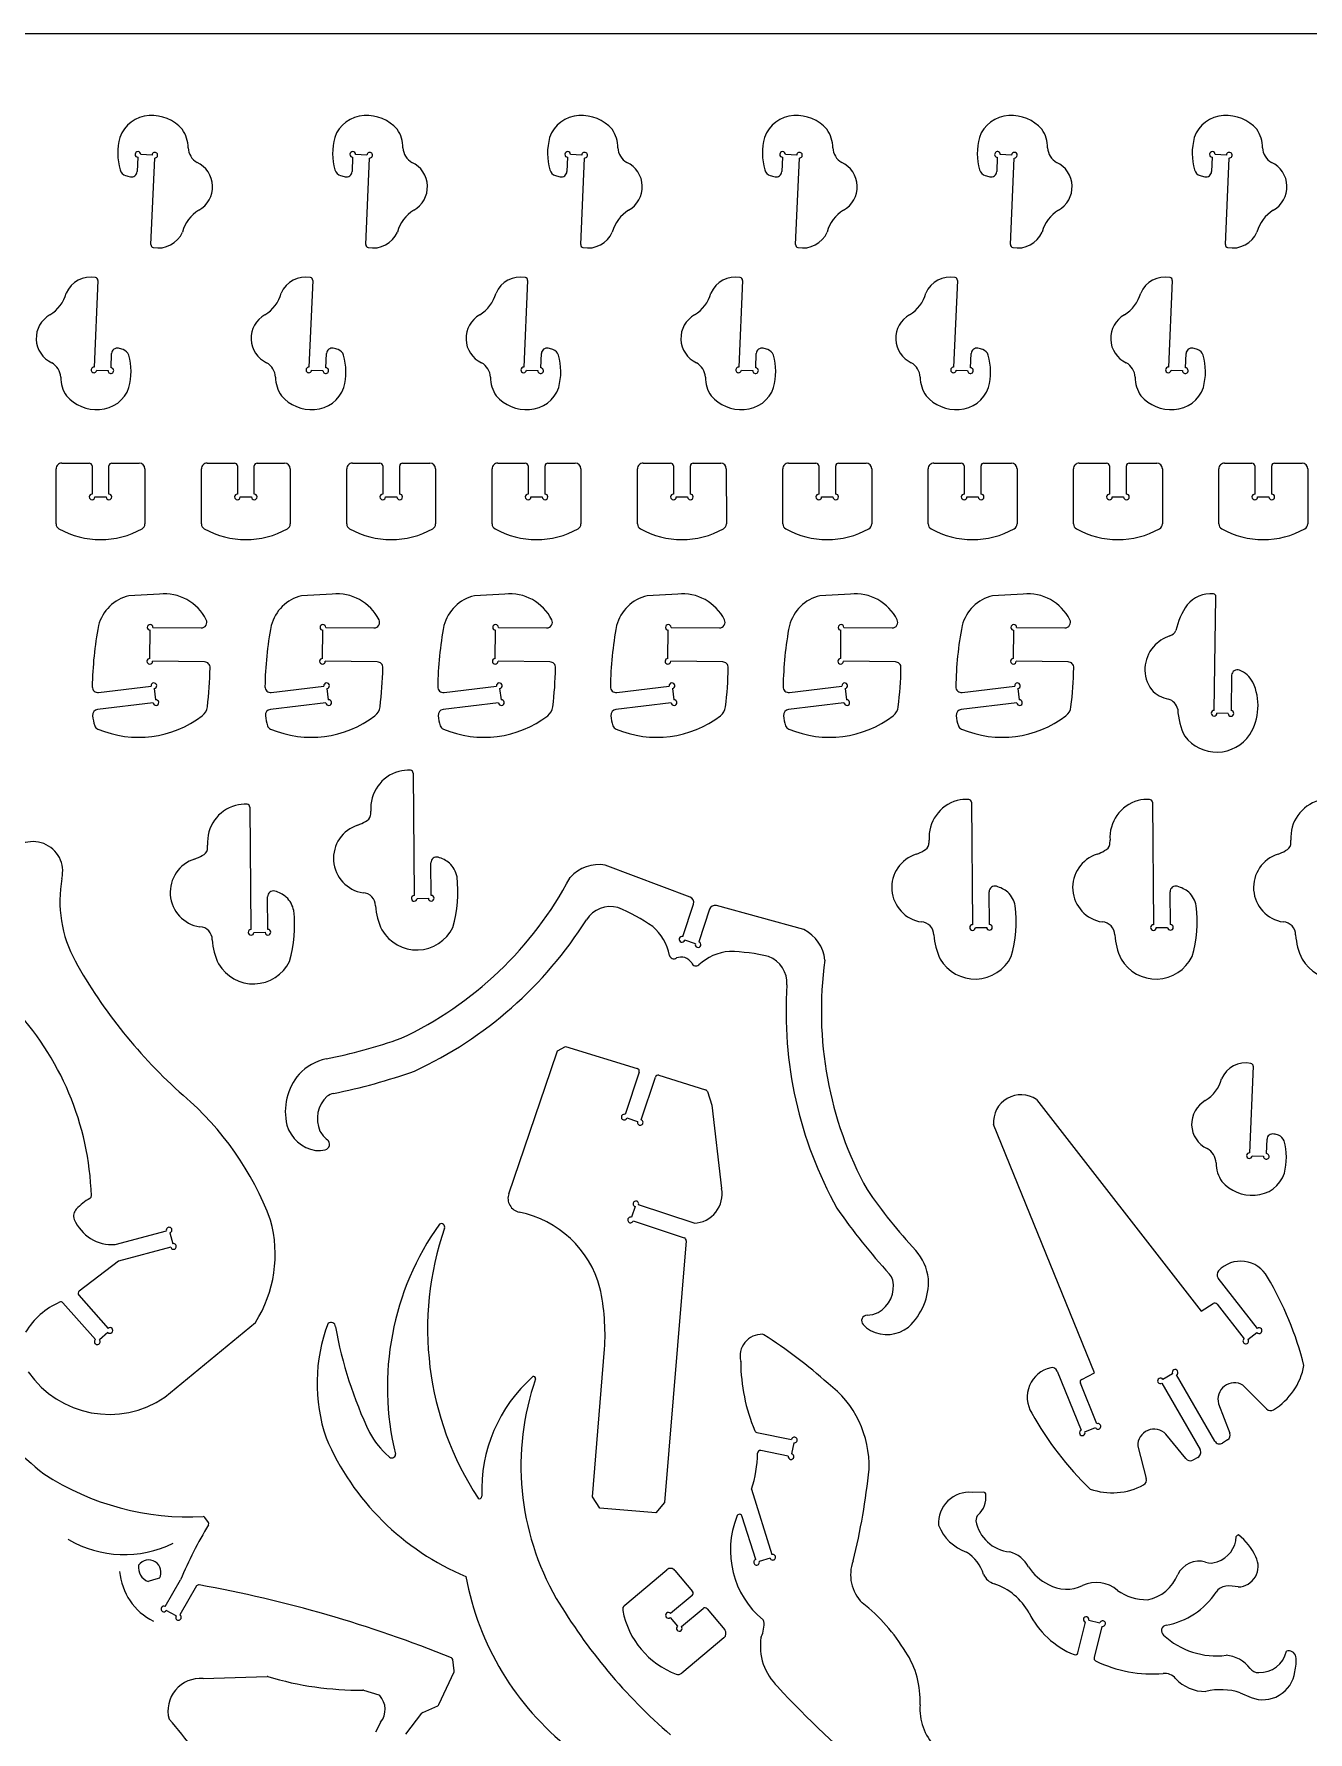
# Model space of a CAD drawing. Extents: x 0 to 14, y 0 to 10.
# Drawn here: x 3.93 to 8.45, y 4 to 10.02 of the extents above; entities that cross this region are included whole.
import ezdxf

# ---------------------------------------------------------------- set-up
doc = ezdxf.new("R2010")
doc.units = 0
doc.layers.add('WHITE', color=7, linetype='CONTINUOUS')

msp = doc.modelspace()

# ---------------------------------------------------------------- linework, layer by layer
at = {"layer": 'WHITE', "linetype": 'CONTINUOUS'}
for p, q in [((14.001084, 10.016726), (0.001084, 10.016726)), ((4.301804, 9.580117), (4.299592, 9.529524)), ((4.352193, 9.587923), (4.312231, 9.589671)), ((4.348344, 9.270933), (4.361747, 9.577496)), ((5.06261, 9.580117), (5.060398, 9.529524)), ((5.112999, 9.587923), (5.073037, 9.589671)), ((5.10915, 9.270933), (5.122552, 9.577496)), ((5.823415, 9.580117), (5.821203, 9.529524)), ((5.873804, 9.587923), (5.833842, 9.589671)), ((5.869955, 9.270933), (5.883358, 9.577496)), ((6.584221, 9.580117), (6.582009, 9.529524)), ((6.63461, 9.587923), (6.594648, 9.589671)), ((6.630761, 9.270933), (6.644163, 9.577496)), ((7.345026, 9.580117), (7.342814, 9.529524)), ((7.395415, 9.587923), (7.355453, 9.589671)), ((7.391566, 9.270933), (7.404969, 9.577496)), ((8.105831, 9.580117), (8.10362, 9.529524)), ((8.156221, 9.587923), (8.116259, 9.589671)), ((8.152372, 9.270933), (8.165774, 9.577496)), ((4.160504, 9.143697), (4.147102, 8.837134)), ((4.92131, 9.143697), (4.907907, 8.837134)), ((5.682115, 9.143697), (5.668713, 8.837134)), ((6.442921, 9.143697), (6.429518, 8.837134)), ((7.203726, 9.143697), (7.190324, 8.837134)), ((7.964532, 9.143697), (7.951129, 8.837134)), ((4.207044, 8.834513), (4.209256, 8.885106)), ((4.96785, 8.834513), (4.970062, 8.885106)), ((5.728655, 8.834513), (5.730867, 8.885106)), ((6.489461, 8.834513), (6.491673, 8.885106)), ((7.250266, 8.834513), (7.252478, 8.885106)), ((8.011072, 8.834513), (8.013284, 8.885106)), ((4.156655, 8.826707), (4.196617, 8.82496)), ((4.917461, 8.826707), (4.957423, 8.82496)), ((5.678266, 8.826707), (5.718228, 8.82496)), ((6.439072, 8.826707), (6.479034, 8.82496)), ((7.199877, 8.826707), (7.239839, 8.82496)), ((7.960683, 8.826707), (8.000645, 8.82496)), ((4.032588, 8.496985), (4.129885, 8.49696)), ((4.139882, 8.48696), (4.139882, 8.387255)), ((4.199882, 8.387255), (4.199882, 8.487023)), ((4.209882, 8.497023), (4.307177, 8.497023)), ((4.547181, 8.496985), (4.644478, 8.49696)), ((4.654475, 8.48696), (4.654475, 8.387255)), ((4.714475, 8.387255), (4.714475, 8.487023)), ((4.724475, 8.497023), (4.82177, 8.497023)), ((5.061774, 8.496985), (5.159071, 8.49696)), ((5.169068, 8.48696), (5.169068, 8.387255)), ((5.229068, 8.387255), (5.229068, 8.487023)), ((5.239068, 8.497023), (5.336363, 8.497023)), ((5.576367, 8.496985), (5.673664, 8.49696)), ((5.683661, 8.48696), (5.683661, 8.387255)), ((5.743661, 8.387255), (5.743661, 8.487023)), ((5.753661, 8.497023), (5.850956, 8.497023)), ((6.09096, 8.496985), (6.188257, 8.49696)), ((6.198254, 8.48696), (6.198254, 8.387255)), ((6.258254, 8.387255), (6.258254, 8.487023)), ((6.268254, 8.497023), (6.365549, 8.497023)), ((6.605553, 8.496985), (6.70285, 8.49696)), ((6.712847, 8.48696), (6.712847, 8.387255)), ((6.772847, 8.387255), (6.772847, 8.487023)), ((6.782847, 8.497023), (6.880142, 8.497023)), ((7.120146, 8.496985), (7.217443, 8.49696)), ((7.22744, 8.48696), (7.22744, 8.387255)), ((7.28744, 8.387255), (7.28744, 8.487023)), ((7.29744, 8.497023), (7.394735, 8.497023)), ((7.634739, 8.496985), (7.732036, 8.49696)), ((7.742034, 8.48696), (7.742034, 8.387255)), ((7.802033, 8.387255), (7.802033, 8.487023)), ((7.812033, 8.497023), (7.909328, 8.497023)), ((8.149332, 8.496985), (8.246629, 8.49696)), ((8.256627, 8.48696), (8.256627, 8.387255)), ((8.316626, 8.387255), (8.316626, 8.487023)), ((8.326626, 8.497023), (8.423921, 8.497023)), ((4.012618, 8.282057), (4.012583, 8.476981)), ((4.327177, 8.477027), (4.327212, 8.282062)), ((4.527211, 8.282057), (4.527176, 8.476981)), ((4.84177, 8.477027), (4.841805, 8.282062)), ((5.041804, 8.282057), (5.041769, 8.476981)), ((5.356363, 8.477027), (5.356398, 8.282062)), ((5.556397, 8.282057), (5.556362, 8.476981)), ((5.870956, 8.477027), (5.870991, 8.282062)), ((6.07099, 8.282057), (6.070955, 8.476981)), ((6.385549, 8.477027), (6.385584, 8.282062)), ((6.585583, 8.282057), (6.585548, 8.476981)), ((6.900142, 8.477027), (6.900177, 8.282062)), ((7.100176, 8.282057), (7.100141, 8.476981)), ((7.414735, 8.477027), (7.41477, 8.282062)), ((7.614769, 8.282057), (7.614734, 8.476981)), ((7.929328, 8.477027), (7.929363, 8.282062)), ((8.129362, 8.282057), (8.129327, 8.476981)), ((8.443921, 8.477027), (8.443956, 8.282062)), ((4.149882, 8.377255), (4.189882, 8.377255)), ((4.664475, 8.377255), (4.704475, 8.377255)), ((5.179068, 8.377255), (5.219068, 8.377255)), ((5.693661, 8.377255), (5.733661, 8.377255)), ((6.208254, 8.377255), (6.248254, 8.377255)), ((6.722847, 8.377255), (6.762847, 8.377255)), ((7.23744, 8.377255), (7.27744, 8.377255)), ((7.752034, 8.377255), (7.792033, 8.377255)), ((8.266627, 8.377255), (8.306626, 8.377255)), ((4.37891, 8.03353), (4.270484, 8.027544)), ((4.990413, 8.03353), (4.881987, 8.027544)), ((5.601917, 8.03353), (5.49349, 8.027544)), ((6.21342, 8.03353), (6.104994, 8.027544)), ((6.824923, 8.03353), (6.716497, 8.027544)), ((7.436426, 8.03353), (7.328, 8.027544)), ((8.112592, 7.621647), (8.11912, 8.024117)), ((4.344393, 7.805394), (4.34547, 7.905388)), ((4.355578, 7.91528), (4.526349, 7.913443)), ((4.955896, 7.805394), (4.956974, 7.905388)), ((4.967081, 7.91528), (5.137852, 7.913443)), ((5.567399, 7.805394), (5.568477, 7.905388)), ((5.578584, 7.91528), (5.749355, 7.913443)), ((6.178902, 7.805394), (6.17998, 7.905388)), ((6.190087, 7.91528), (6.360858, 7.913443)), ((6.790406, 7.805394), (6.791483, 7.905388)), ((6.80159, 7.91528), (6.972361, 7.913443)), ((7.401909, 7.805394), (7.402986, 7.905388)), ((7.413093, 7.91528), (7.583864, 7.913443)), ((4.538195, 7.793306), (4.354285, 7.795287)), ((5.149698, 7.793306), (4.965788, 7.795287)), ((5.761201, 7.793306), (5.577291, 7.795287)), ((6.372704, 7.793306), (6.188794, 7.795287)), ((6.984208, 7.793306), (6.800297, 7.795287)), ((7.595711, 7.793306), (7.4118, 7.795287)), ((4.163007, 7.685095), (4.348933, 7.707503)), ((4.360057, 7.698772), (4.364844, 7.659059)), ((4.77451, 7.685095), (4.960436, 7.707503)), ((4.971561, 7.698772), (4.976347, 7.659059)), ((5.386013, 7.685095), (5.571939, 7.707503)), ((5.583064, 7.698772), (5.58785, 7.659059)), ((5.997516, 7.685095), (6.183442, 7.707503)), ((6.194567, 7.698772), (6.199353, 7.659059)), ((6.609019, 7.685095), (6.794945, 7.707503)), ((6.80607, 7.698772), (6.810856, 7.659059)), ((7.220522, 7.685095), (7.406448, 7.707503)), ((7.417573, 7.698772), (7.422359, 7.659059)), ((8.174613, 7.745736), (8.172584, 7.620674)), ((4.356112, 7.647934), (4.159642, 7.624255)), ((4.967615, 7.647934), (4.771145, 7.624255)), ((5.579118, 7.647934), (5.382648, 7.624255)), ((6.190621, 7.647934), (5.994151, 7.624255)), ((6.802125, 7.647934), (6.605654, 7.624255)), ((7.413628, 7.647934), (7.217157, 7.624255)), ((8.162423, 7.610837), (8.122429, 7.611486)), ((5.276739, 7.399429), (5.280646, 6.965765)), ((4.698662, 7.279113), (4.702568, 6.845449)), ((7.253316, 7.296337), (7.257223, 6.862673)), ((7.893815, 7.296337), (7.897722, 6.862673)), ((5.340644, 6.966305), (5.339599, 7.082219)), ((6.257162, 6.960543), (5.956812, 7.073636)), ((7.317221, 6.863213), (7.316176, 6.979127)), ((7.95772, 6.863213), (7.956675, 6.979127)), ((4.762566, 6.845989), (4.761522, 6.961903)), ((5.290736, 6.955855), (5.330734, 6.956216)), ((6.231659, 6.820307), (6.269135, 6.935645)), ((6.326198, 6.917104), (6.288723, 6.801766)), ((6.659982, 6.845162), (6.35052, 6.930209)), ((4.712658, 6.835539), (4.752657, 6.835899)), ((6.276122, 6.795346), (6.23808, 6.807706)), ((7.267313, 6.852763), (7.307311, 6.853124)), ((7.907812, 6.852763), (7.94781, 6.853124)), ((5.763888, 6.346303), (5.787615, 6.415849)), ((5.787615, 6.415849), (5.816732, 6.431898)), ((5.816732, 6.431898), (6.070464, 6.353165)), ((5.61525, 5.910142), (5.763888, 6.346303)), ((6.076985, 6.340446), (6.027013, 6.190865)), ((6.083921, 6.171852), (6.13444, 6.323069)), ((6.146888, 6.329451), (6.311842, 6.278266)), ((8.251102, 6.36141), (8.237699, 6.054847)), ((6.318332, 6.271975), (6.334808, 6.224192)), ((6.334808, 6.224192), (6.369032, 5.928747)), ((7.483613, 6.243308), (8.066528, 5.493795)), ((6.033329, 6.178211), (6.071268, 6.165536)), ((7.689056, 5.275862), (7.331416, 6.155437)), ((8.297642, 6.052226), (8.299854, 6.102819)), ((8.247253, 6.044419), (8.287215, 6.042672)), ((6.062268, 5.864635), (6.049593, 5.826697)), ((6.271387, 5.805316), (6.074921, 5.870951)), ((4.221688, 5.730175), (4.403216, 5.778641)), ((6.055909, 5.814043), (6.236295, 5.75378)), ((4.418693, 5.720672), (4.233567, 5.671244)), ((4.415457, 5.771559), (4.425775, 5.732913)), ((6.243092, 5.743476), (6.166939, 4.816765)), ((4.233567, 5.671244), (4.094202, 5.56539)), ((8.265794, 5.433045), (8.127147, 5.611317)), ((4.092763, 5.550798), (4.196725, 5.43337)), ((4.1518, 5.393598), (4.036699, 5.523609)), ((8.066528, 5.493795), (8.109587, 5.521362)), ((8.122873, 5.51908), (8.218431, 5.39621)), ((4.195866, 5.419254), (4.165916, 5.392739)), ((4.39732, 5.189136), (4.718841, 5.454314)), ((8.232464, 5.394456), (8.264039, 5.419012)), ((5.911501, 4.836198), (5.954554, 5.360113)), ((7.556969, 5.282125), (7.642034, 5.072917)), ((7.697615, 5.095517), (7.638986, 5.239708)), ((7.643652, 5.252355), (7.689056, 5.275862)), ((7.92743, 5.238852), (8.06289, 5.004229)), ((7.965731, 5.272513), (7.93109, 5.252513)), ((8.114851, 5.034229), (7.979392, 5.268852)), ((8.298537, 5.14796), (8.214662, 5.231671)), ((8.128523, 5.166241), (8.168318, 5.06231)), ((6.493565, 5.064981), (6.616859, 5.040003)), ((7.655064, 5.067421), (7.692118, 5.082487)), ((8.011838, 4.971966), (7.941729, 5.058395)), ((6.604946, 4.981198), (6.507632, 5.000913)), ((6.624675, 5.028217), (6.616733, 4.989013)), ((7.841995, 5.016512), (7.872554, 4.902019)), ((8.160248, 5.038203), (8.142779, 5.027274)), ((8.054949, 4.976565), (8.036751, 4.966902)), ((5.937333, 4.796264), (5.911501, 4.836198)), ((6.166939, 4.816765), (6.13583, 4.779564)), ((6.474338, 4.863796), (6.546903, 4.632447)), ((7.296181, 4.852981), (7.256419, 4.852368)), ((4.552235, 4.746442), (4.538689, 4.764041)), ((6.13583, 4.779564), (5.937333, 4.796264)), ((6.489653, 4.61449), (6.441991, 4.766443)), ((4.055127, 4.687475), (4.055975, 4.685411)), ((6.025691, 4.453417), (6.174989, 4.578739)), ((6.203172, 4.576273), (6.265694, 4.501723)), ((6.540354, 4.619912), (6.502187, 4.607941)), ((4.357579, 4.542301), (4.338979, 4.537037)), ((4.378257, 4.548425), (4.357579, 4.542301)), ((4.398977, 4.448456), (4.453312, 4.542678)), ((4.510227, 4.521268), (4.450954, 4.418482)), ((6.264459, 4.487636), (6.188081, 4.423547)), ((4.437296, 4.414815), (4.402644, 4.434797)), ((6.186848, 4.409459), (6.21256, 4.378818)), ((6.226648, 4.377585), (6.303075, 4.441715)), ((6.317163, 4.440482), (6.379703, 4.36595)), ((7.630239, 4.284816), (7.657076, 4.392676)), ((7.669194, 4.399966), (7.708011, 4.390308)), ((6.377241, 4.337776), (6.227911, 4.212428)), ((7.7153, 4.378189), (7.687754, 4.267478)), ((5.368271, 4.100841), (5.421486, 4.21653)), ((5.422154, 4.220965), (5.416869, 4.260235)), ((4.532896, 4.193037), (4.759855, 4.200556)), ((5.10155, 4.151975), (5.154918, 4.135748)), ((5.310632, 4.072889), (5.364302, 4.096878)), ((8.205007, 4.143139), (8.243413, 4.126353)), ((5.160666, 4.037347), (5.144034, 4.003918)), ((5.25099, 3.996668), (5.307695, 4.070412))]:
    msp.add_line(p, q, dxfattribs=at)
for centre, radius, start, end in [((4.346779, 9.612813), 0.114728, 92.352707, 161.106639), ((4.352987, 9.587602), 0.140268, 40.725693, 94.463864), ((5.107585, 9.612813), 0.114728, 92.352707, 161.106639), ((5.113792, 9.587602), 0.140268, 40.725693, 94.463864), ((5.86839, 9.612813), 0.114728, 92.352707, 161.106639), ((5.874598, 9.587602), 0.140268, 40.725693, 94.463864), ((6.629196, 9.612813), 0.114728, 92.352707, 161.106639), ((6.635403, 9.587602), 0.140268, 40.725693, 94.463864), ((7.390001, 9.612813), 0.114728, 92.352707, 161.106639), ((7.396209, 9.587602), 0.140268, 40.725693, 94.463864), ((8.150807, 9.612813), 0.114728, 92.352707, 161.106639), ((8.157014, 9.587602), 0.140268, 40.725693, 94.463864), ((4.449962, 9.593833), 0.219043, 165.152211, 195.550826), ((4.366822, 9.613937), 0.11313, -0.402575, 35.181139), ((5.210767, 9.593833), 0.219043, 165.152211, 195.550826), ((5.127628, 9.613937), 0.11313, -0.402575, 35.181139), ((5.971572, 9.593833), 0.219043, 165.152211, 195.550826), ((5.888433, 9.613937), 0.11313, -0.402575, 35.181139), ((6.732378, 9.593833), 0.219043, 165.152211, 195.550826), ((6.649239, 9.613937), 0.11313, -0.402575, 35.181139), ((7.493183, 9.593833), 0.219043, 165.152211, 195.550826), ((7.410044, 9.613937), 0.11313, -0.402575, 35.181139), ((8.253989, 9.593833), 0.219043, 165.152211, 195.550826), ((8.17085, 9.613937), 0.11313, -0.402575, 35.181139), ((4.302241, 9.590107), 0.01, -2.503333, 267.496661), ((4.362184, 9.587487), 0.01, -92.503338, 177.496667), ((4.542354, 9.61651), 0.062495, -176.910366, -119.463333), ((4.471256, 9.475689), 0.095369, -60.592735, 64.964387), ((5.063046, 9.590107), 0.01, -2.503333, 267.496661), ((5.122989, 9.587487), 0.01, -92.503338, 177.496667), ((5.303159, 9.61651), 0.062495, -176.910366, -119.463333), ((5.232062, 9.475689), 0.095369, -60.592735, 64.964387), ((5.823852, 9.590107), 0.01, -2.503333, 267.496661), ((5.883795, 9.587487), 0.01, -92.503338, 177.496667), ((6.063965, 9.61651), 0.062495, -176.910366, -119.463333), ((5.992867, 9.475689), 0.095369, -60.592735, 64.964387), ((6.584657, 9.590107), 0.01, -2.503333, 267.496661), ((6.6446, 9.587487), 0.01, -92.503338, 177.496667), ((6.82477, 9.61651), 0.062495, -176.910366, -119.463333), ((6.753673, 9.475689), 0.095369, -60.592735, 64.964387), ((7.345463, 9.590107), 0.01, -2.503333, 267.496667), ((7.405406, 9.587487), 0.01, -92.503333, 177.496667), ((7.585576, 9.61651), 0.062495, -176.910366, -119.463333), ((7.514478, 9.475689), 0.095369, -60.592735, 64.964387), ((8.106268, 9.590107), 0.01, -2.503333, 267.496661), ((8.166211, 9.587487), 0.01, -92.503338, 177.496667), ((8.346381, 9.61651), 0.062495, -176.910366, -119.463333), ((8.275284, 9.475689), 0.095369, -60.592735, 64.964387), ((4.270929, 9.547111), 0.034169, -159.435991, -110.797183), ((4.312276, 9.686521), 0.179504, -107.333107, -101.817136), ((4.279611, 9.530397), 0.02, -101.817136, -2.503339), ((5.031734, 9.547111), 0.034169, -159.435991, -110.797183), ((5.073081, 9.686521), 0.179504, -107.333107, -101.817136), ((5.040417, 9.530397), 0.02, -101.817136, -2.503339), ((5.79254, 9.547111), 0.034169, -159.435991, -110.797183), ((5.833887, 9.686521), 0.179504, -107.333107, -101.817136), ((5.801222, 9.530397), 0.02, -101.817136, -2.503339), ((6.553345, 9.547111), 0.034169, -159.435991, -110.797183), ((6.594692, 9.686521), 0.179504, -107.333107, -101.817136), ((6.562028, 9.530397), 0.02, -101.817136, -2.503339), ((7.314151, 9.547111), 0.034169, -159.435991, -110.797183), ((7.355498, 9.686521), 0.179504, -107.333107, -101.817136), ((7.322833, 9.530397), 0.02, -101.817136, -2.503339), ((8.074956, 9.547111), 0.034169, -159.435991, -110.797183), ((8.116303, 9.686521), 0.179504, -107.333107, -101.817136), ((8.083639, 9.530397), 0.02, -101.817136, -2.503339), ((4.585157, 9.28214), 0.129236, 121.26462, 165.053716), ((5.345962, 9.28214), 0.129236, 121.26462, 165.053716), ((6.106767, 9.28214), 0.129236, 121.26462, 165.053716), ((6.867573, 9.28214), 0.129236, 121.26462, 165.053716), ((7.628378, 9.28214), 0.129236, 121.26462, 165.053716), ((8.389184, 9.28214), 0.129236, 121.26462, 165.053716), ((4.358335, 9.270496), 0.01, 177.496661, 258.923014), ((4.374385, 9.35248), 0.09354, -101.076986, -23.306216), ((5.11914, 9.270496), 0.01, 177.496661, 258.923014), ((5.13519, 9.35248), 0.09354, -101.076986, -23.306216), ((5.879946, 9.270496), 0.01, 177.496661, 258.923014), ((5.895996, 9.35248), 0.09354, -101.076986, -23.306216), ((6.640751, 9.270496), 0.01, 177.496661, 258.923014), ((6.656801, 9.35248), 0.09354, -101.076986, -23.306216), ((7.401556, 9.270496), 0.01, 177.496661, 258.923014), ((7.417607, 9.35248), 0.09354, -101.076986, -23.306216), ((8.162362, 9.270496), 0.01, 177.496661, 258.923014), ((8.178412, 9.35248), 0.09354, -101.076986, -23.306216), ((4.134463, 9.06215), 0.09354, 78.923014, 156.693784), ((4.150514, 9.144134), 0.01, -2.503339, 78.923014), ((4.895269, 9.06215), 0.09354, 78.923014, 156.693784), ((4.911319, 9.144134), 0.01, -2.503339, 78.923014), ((5.656074, 9.06215), 0.09354, 78.923014, 156.693784), ((5.672125, 9.144134), 0.01, -2.503339, 78.923014), ((6.41688, 9.06215), 0.09354, 78.923014, 156.693784), ((6.43293, 9.144134), 0.01, -2.503339, 78.923014), ((7.177685, 9.06215), 0.09354, 78.923014, 156.693784), ((7.193736, 9.144134), 0.01, -2.503339, 78.923014), ((7.938491, 9.06215), 0.09354, 78.923014, 156.693784), ((7.954541, 9.144134), 0.01, -2.503339, 78.923014), ((3.923692, 9.132491), 0.129236, -58.73538, -14.946284), ((4.684497, 9.132491), 0.129236, -58.73538, -14.946284), ((5.445303, 9.132491), 0.129236, -58.73538, -14.946284), ((6.206108, 9.132491), 0.129236, -58.73538, -14.946284), ((6.966914, 9.132491), 0.129236, -58.73538, -14.946284), ((7.727719, 9.132491), 0.129236, -58.73538, -14.946284), ((4.037592, 8.938941), 0.095369, 119.407265, 244.964387), ((4.798397, 8.938941), 0.095369, 119.407265, 244.964387), ((5.559203, 8.938941), 0.095369, 119.407265, 244.964387), ((6.320008, 8.938941), 0.095369, 119.407265, 244.964387), ((7.080814, 8.938941), 0.095369, 119.407265, 244.964387), ((7.841619, 8.938941), 0.095369, 119.407265, 244.964387), ((4.229237, 8.884233), 0.02, 78.182864, 177.496661), ((4.196573, 8.72811), 0.179504, 72.666893, 78.182864), ((4.237919, 8.867519), 0.034169, 20.564009, 69.202817), ((4.990043, 8.884233), 0.02, 78.182864, 177.496661), ((4.957378, 8.72811), 0.179504, 72.666893, 78.182864), ((4.998725, 8.867519), 0.034169, 20.564009, 69.202817), ((5.750848, 8.884233), 0.02, 78.182864, 177.496661), ((5.718183, 8.72811), 0.179504, 72.666893, 78.182864), ((5.75953, 8.867519), 0.034169, 20.564009, 69.202817), ((6.511654, 8.884233), 0.02, 78.182864, 177.496661), ((6.478989, 8.72811), 0.179504, 72.666893, 78.182864), ((6.520336, 8.867519), 0.034169, 20.564009, 69.202817), ((7.272459, 8.884233), 0.02, 78.182864, 177.496661), ((7.239794, 8.72811), 0.179504, 72.666893, 78.182864), ((7.281141, 8.867519), 0.034169, 20.564009, 69.202817), ((8.033265, 8.884233), 0.02, 78.182864, 177.496661), ((8.0006, 8.72811), 0.179504, 72.666893, 78.182864), ((8.041947, 8.867519), 0.034169, 20.564009, 69.202817), ((3.966494, 8.79812), 0.062495, 3.089634, 60.536667), ((4.058887, 8.820797), 0.219043, -14.847789, 15.550826), ((4.7273, 8.79812), 0.062495, 3.089634, 60.536667), ((4.819692, 8.820797), 0.219043, -14.847789, 15.550826), ((5.488105, 8.79812), 0.062495, 3.089634, 60.536667), ((5.580498, 8.820797), 0.219043, -14.847789, 15.550826), ((6.248911, 8.79812), 0.062495, 3.089634, 60.536667), ((6.341303, 8.820797), 0.219043, -14.847789, 15.550826), ((7.009716, 8.79812), 0.062495, 3.089634, 60.536667), ((7.102109, 8.820797), 0.219043, -14.847789, 15.550826), ((7.770522, 8.79812), 0.062495, 3.089634, 60.536667), ((7.862914, 8.820797), 0.219043, -14.847789, 15.550826), ((4.142026, 8.800694), 0.11313, 179.597425, 215.181139), ((4.146665, 8.827144), 0.01, 87.496661, 357.496662), ((4.206608, 8.824523), 0.01, 177.496661, 447.496662), ((4.902832, 8.800694), 0.11313, 179.597425, 215.181139), ((4.90747, 8.827144), 0.01, 87.496661, 357.496662), ((4.967413, 8.824523), 0.01, 177.496662, 447.496662), ((5.663637, 8.800694), 0.11313, 179.597425, 215.181139), ((5.668276, 8.827144), 0.01, 87.496667, 357.496661), ((5.728219, 8.824523), 0.01, 177.496662, 447.496667), ((6.424443, 8.800694), 0.11313, 179.597425, 215.181139), ((6.429081, 8.827144), 0.01, 87.496661, 357.496662), ((6.489024, 8.824523), 0.01, 177.496661, 447.496662), ((7.185248, 8.800694), 0.11313, 179.597425, 215.181139), ((7.189887, 8.827144), 0.01, 87.496661, 357.496662), ((7.249829, 8.824523), 0.01, 177.496662, 447.496662), ((7.946054, 8.800694), 0.11313, 179.597425, 215.181139), ((7.950692, 8.827144), 0.01, 87.496667, 357.496661), ((8.010635, 8.824523), 0.01, 177.496662, 447.496667), ((4.155862, 8.827028), 0.140268, -139.274307, -85.536136), ((4.162069, 8.801817), 0.114728, -87.647293, -18.893361), ((4.916667, 8.827028), 0.140268, -139.274307, -85.536136), ((4.922875, 8.801817), 0.114728, -87.647293, -18.893361), ((5.677473, 8.827028), 0.140268, -139.274307, -85.536136), ((5.68368, 8.801817), 0.114728, -87.647293, -18.893361), ((6.438278, 8.827028), 0.140268, -139.274307, -85.536136), ((6.444485, 8.801817), 0.114728, -87.647293, -18.893361), ((7.199084, 8.827028), 0.140268, -139.274307, -85.536136), ((7.205291, 8.801817), 0.114728, -87.647293, -18.893361), ((7.959889, 8.827028), 0.140268, -139.274307, -85.536136), ((7.966096, 8.801817), 0.114728, -87.647293, -18.893361), ((4.032583, 8.476985), 0.02, 89.985223, 180.010373), ((4.129882, 8.48696), 0.01, 0, 89.985223), ((4.209882, 8.487023), 0.01, 90, 180), ((4.307177, 8.477023), 0.02, 0.010376, 89.999997), ((4.547176, 8.476985), 0.02, 89.985223, 180.010373), ((4.644475, 8.48696), 0.01, 0, 89.985223), ((4.724475, 8.487023), 0.01, 90, 180), ((4.82177, 8.477023), 0.02, 0.010376, 89.999997), ((5.061769, 8.476985), 0.02, 89.985223, 180.010373), ((5.159068, 8.48696), 0.01, 0, 89.985223), ((5.239068, 8.487023), 0.01, 90, 180), ((5.336363, 8.477023), 0.02, 0.010376, 89.999997), ((5.576362, 8.476985), 0.02, 89.985223, 180.010373), ((5.673661, 8.48696), 0.01, 0, 89.985223), ((5.753661, 8.487023), 0.01, 90, 180), ((5.850956, 8.477023), 0.02, 0.010376, 89.999997), ((6.090955, 8.476985), 0.02, 89.985223, 180.010373), ((6.188254, 8.48696), 0.01, 0, 89.985223), ((6.268254, 8.487023), 0.01, 90, 180), ((6.365549, 8.477023), 0.02, 0.010376, 89.999997), ((6.605548, 8.476985), 0.02, 89.985223, 180.010373), ((6.702847, 8.48696), 0.01, 0, 89.985223), ((6.782847, 8.487023), 0.01, 90, 180), ((6.880142, 8.477023), 0.02, 0.010376, 89.999997), ((7.120141, 8.476985), 0.02, 89.985223, 180.010373), ((7.21744, 8.48696), 0.01, 0, 89.985223), ((7.29744, 8.487023), 0.01, 90, 180), ((7.394735, 8.477023), 0.02, 0.010376, 89.999997), ((7.634734, 8.476985), 0.02, 89.985223, 180.010373), ((7.732034, 8.48696), 0.01, 0, 89.985223), ((7.812033, 8.487023), 0.01, 90, 180), ((7.909328, 8.477023), 0.02, 0.010376, 89.999997), ((8.149327, 8.476985), 0.02, 89.985223, 180.010373), ((8.246627, 8.48696), 0.01, 0, 89.985223), ((8.326626, 8.487023), 0.01, 90, 180), ((8.423921, 8.477023), 0.02, 0.010376, 89.999997), ((4.139882, 8.377255), 0.01, 90, 360), ((4.199882, 8.377255), 0.01, 180, 450), ((4.654475, 8.377255), 0.01, 90, 360), ((4.714475, 8.377255), 0.01, 180, 450), ((5.169068, 8.377255), 0.01, 90, 360), ((5.229068, 8.377255), 0.01, 180, 450), ((5.683661, 8.377255), 0.01, 90, 360), ((5.743661, 8.377255), 0.01, 180, 450), ((6.198254, 8.377255), 0.01, 90, 360), ((6.258254, 8.377255), 0.01, 180, 450), ((6.712847, 8.377255), 0.01, 90, 360), ((6.772847, 8.377255), 0.01, 180, 450), ((7.22744, 8.377255), 0.01, 90, 360), ((7.28744, 8.377255), 0.01, 180, 450), ((7.742034, 8.377255), 0.01, 90, 360), ((7.802033, 8.377255), 0.01, 180, 450), ((8.256627, 8.377255), 0.01, 90, 360), ((8.316626, 8.377255), 0.01, 180, 450), ((4.032618, 8.28206), 0.02, -179.989624, -119.378589), ((4.169917, 8.52594), 0.299872, -119.378589, -60.622383), ((4.307212, 8.282058), 0.02, -60.622381, 0.010376), ((4.547211, 8.28206), 0.02, -179.989624, -119.378589), ((4.68451, 8.52594), 0.299872, -119.378589, -60.622383), ((4.821805, 8.282058), 0.02, -60.622381, 0.010376), ((5.061804, 8.28206), 0.02, -179.989624, -119.378589), ((5.199103, 8.52594), 0.299872, -119.378589, -60.622383), ((5.336398, 8.282058), 0.02, -60.622381, 0.010376), ((5.576397, 8.28206), 0.02, -179.989624, -119.378589), ((5.713696, 8.52594), 0.299872, -119.378589, -60.622383), ((5.850991, 8.282058), 0.02, -60.622381, 0.010376), ((6.09099, 8.28206), 0.02, -179.989624, -119.378589), ((6.228289, 8.52594), 0.299872, -119.378589, -60.622383), ((6.365584, 8.282058), 0.02, -60.622381, 0.010376), ((6.605583, 8.28206), 0.02, -179.989624, -119.378589), ((6.742882, 8.52594), 0.299872, -119.378589, -60.622383), ((6.880177, 8.282058), 0.02, -60.622381, 0.010376), ((7.120176, 8.28206), 0.02, -179.989624, -119.378589), ((7.257475, 8.52594), 0.299872, -119.378589, -60.622383), ((7.39477, 8.282058), 0.02, -60.622381, 0.010376), ((7.634769, 8.28206), 0.02, -179.989624, -119.378589), ((7.772068, 8.52594), 0.299872, -119.378589, -60.622383), ((7.909363, 8.282058), 0.02, -60.622381, 0.010376), ((8.149362, 8.28206), 0.02, -179.989624, -119.378589), ((8.286661, 8.52594), 0.299872, -119.378589, -60.622383), ((8.423956, 8.282058), 0.02, -60.622381, 0.010376), ((4.306145, 7.883366), 0.148523, 103.892444, 165.04643), ((4.395599, 7.867935), 0.166434, 26.602468, 95.754668), ((4.917648, 7.883366), 0.148523, 103.892444, 165.04643), ((5.007102, 7.867935), 0.166434, 26.602468, 95.754668), ((5.529151, 7.883366), 0.148523, 103.892444, 165.04643), ((5.618605, 7.867935), 0.166434, 26.602468, 95.754668), ((6.140654, 7.883366), 0.148523, 103.892444, 165.04643), ((6.230108, 7.867935), 0.166434, 26.602468, 95.754668), ((6.752157, 7.883366), 0.148523, 103.892444, 165.04643), ((6.841611, 7.867935), 0.166434, 26.602468, 95.754668), ((7.36366, 7.883366), 0.148523, 103.892444, 165.04643), ((7.453114, 7.867935), 0.166434, 26.602468, 95.754668), ((8.099691, 7.92998), 0.10477, 84.289496, 141.666545), ((8.109121, 8.02428), 0.01, -0.929218, 84.289494), ((4.526564, 7.933442), 0.02, -90.61634, 26.812799), ((5.138067, 7.933442), 0.02, -90.61634, 26.812799), ((5.74957, 7.933442), 0.02, -90.61634, 26.812799), ((6.361073, 7.933442), 0.02, -90.61634, 26.812799), ((6.972576, 7.933442), 0.02, -90.61634, 26.812799), ((7.584079, 7.933442), 0.02, -90.61634, 26.812799), ((8.208435, 7.855916), 0.236192, 143.935295, 168.28041), ((5.402753, 7.686095), 1.262282, 169.243125, 179.130301), ((4.345578, 7.915388), 0.01, -0.616343, 269.382706), ((6.014256, 7.686095), 1.262282, 169.243125, 179.130301), ((4.957081, 7.915388), 0.01, -0.616343, 269.382706), ((6.625759, 7.686095), 1.262282, 169.243125, 179.130301), ((5.568584, 7.915388), 0.01, -0.616343, 269.382706), ((7.237262, 7.686095), 1.262282, 169.243125, 179.130301), ((6.180088, 7.915388), 0.01, -0.616343, 269.382706), ((7.848765, 7.686095), 1.262282, 169.243125, 179.130301), ((6.791591, 7.915388), 0.01, -0.616343, 269.382706), ((8.460268, 7.686095), 1.262282, 169.243125, 179.130301), ((7.403094, 7.915388), 0.01, -0.616343, 269.382706), ((8.000457, 7.756293), 0.136788, 109.003245, 138.580512), ((7.944521, 7.920377), 0.036572, -71.844907, -26.792256), ((7.988912, 7.766546), 0.121347, 138.604429, 215.993006), ((4.344285, 7.795395), 0.01, 89.382706, 359.382706), ((4.53798, 7.773307), 0.02, -4.015805, 89.382706), ((3.209711, 7.797335), 1.348459, -6.951084, -1.080531), ((4.955788, 7.795395), 0.01, 89.382706, 359.382706), ((5.149483, 7.773307), 0.02, -4.015805, 89.382706), ((3.821214, 7.797335), 1.348459, -6.951084, -1.080531), ((5.567292, 7.795395), 0.01, 89.382706, 359.382706), ((5.760986, 7.773307), 0.02, -4.015805, 89.382706), ((4.432717, 7.797335), 1.348459, -6.951084, -1.080531), ((6.178795, 7.795395), 0.01, 89.382706, 359.382706), ((6.372489, 7.773307), 0.02, -4.015805, 89.382706), ((5.04422, 7.797335), 1.348459, -6.951084, -1.080531), ((6.790298, 7.795395), 0.01, 89.382706, 359.382706), ((6.983992, 7.773307), 0.02, -4.015805, 89.382706), ((5.655724, 7.797335), 1.348459, -6.951084, -1.080531), ((7.401801, 7.795395), 0.01, 89.382706, 359.382706), ((7.595495, 7.773307), 0.02, -4.015805, 89.382706), ((6.267227, 7.797335), 1.348459, -6.951084, -1.080531), ((8.19461, 7.745411), 0.02, 68.221488, 179.070782), ((8.167145, 7.676669), 0.094026, 28.796171, 68.221489), ((4.160613, 7.704951), 0.02, 179.130303, 276.872313), ((4.358861, 7.7087), 0.01, -83.127681, 186.872319), ((4.772116, 7.704951), 0.02, 179.130303, 276.872313), ((4.970364, 7.7087), 0.01, -83.127681, 186.872319), ((5.38362, 7.704951), 0.02, 179.130303, 276.872313), ((5.581867, 7.7087), 0.01, -83.127681, 186.872319), ((5.995123, 7.704951), 0.02, 179.130303, 276.872313), ((6.19337, 7.7087), 0.01, -83.127681, 186.872319), ((6.606626, 7.704951), 0.02, 179.130303, 276.872313), ((6.804873, 7.7087), 0.01, -83.127681, 186.872319), ((7.218129, 7.704951), 0.02, 179.130303, 276.872313), ((7.416376, 7.7087), 0.01, -83.127681, 186.872319), ((8.070669, 7.638478), 0.197397, -31.396654, 25.018855), ((4.36604, 7.649131), 0.01, -173.127681, 96.872319), ((4.977543, 7.649131), 0.01, -173.127681, 96.872319), ((5.589047, 7.649131), 0.01, -173.127681, 96.872319), ((6.20055, 7.649131), 0.01, -173.127681, 96.872319), ((6.812053, 7.649131), 0.01, -173.127681, 96.872319), ((7.423556, 7.649131), 0.01, -173.127681, 96.872319), ((7.966484, 7.759877), 0.099587, -139.523691, -98.821074), ((7.937004, 7.616168), 0.047476, 11.357658, 72.585854), ((4.162035, 7.604399), 0.02, 96.872313, 184.757968), ((4.291139, 7.615145), 0.149551, -175.242032, -161.312766), ((4.304462, 7.899097), 0.37275, -112.6852, -52.750946), ((4.50297, 7.638983), 0.045547, -53.470731, -6.10119), ((4.773538, 7.604399), 0.02, 96.872313, 184.757968), ((4.902642, 7.615145), 0.149551, -175.242032, -161.312766), ((4.915966, 7.899097), 0.37275, -112.6852, -52.750946), ((5.114473, 7.638983), 0.045547, -53.470731, -6.10119), ((5.385041, 7.604399), 0.02, 96.872313, 184.757968), ((5.514146, 7.615145), 0.149551, -175.242032, -161.312766), ((5.527469, 7.899097), 0.37275, -112.6852, -52.750946), ((5.725976, 7.638983), 0.045547, -53.470731, -6.10119), ((5.996544, 7.604399), 0.02, 96.872313, 184.757968), ((6.125649, 7.615145), 0.149551, -175.242032, -161.312766), ((6.138972, 7.899097), 0.37275, -112.6852, -52.750946), ((6.337479, 7.638983), 0.045547, -53.470731, -6.10119), ((6.608047, 7.604399), 0.02, 96.872313, 184.757968), ((6.737152, 7.615145), 0.149551, -175.242032, -161.312766), ((6.750475, 7.899097), 0.37275, -112.6852, -52.750946), ((6.948982, 7.638983), 0.045547, -53.470731, -6.10119), ((7.21955, 7.604399), 0.02, 96.872313, 184.757968), ((7.348655, 7.615145), 0.149551, -175.242032, -161.312766), ((7.361978, 7.899097), 0.37275, -112.6852, -52.750946), ((7.560485, 7.638983), 0.045547, -53.470731, -6.10119), ((8.219688, 7.636478), 0.236391, -177.342556, -153.187821), ((8.11243, 7.611648), 0.01, 89.070782, 359.070782), ((8.172422, 7.610675), 0.01, 179.070782, 449.070782), ((4.168418, 7.573636), 0.02, -161.312765, -112.685198), ((4.779921, 7.573636), 0.02, -161.312765, -112.685198), ((5.391424, 7.573636), 0.02, -161.312765, -112.685198), ((6.002928, 7.573636), 0.02, -161.312765, -112.685198), ((6.614431, 7.573636), 0.02, -161.312765, -112.685198), ((7.225934, 7.573636), 0.02, -161.312765, -112.685198), ((8.121848, 7.615851), 0.142113, -142.759627, -34.36032), ((5.262802, 7.274458), 0.136146, 105.589625, 184.103098), ((5.262086, 7.238703), 0.170704, 88.340622, 102.130853), ((5.26674, 7.399339), 0.01, 0.516122, 88.340626), ((4.684725, 7.154141), 0.136146, 105.589625, 184.103098), ((4.684009, 7.118387), 0.170704, 88.340622, 102.130853), ((4.688662, 7.279023), 0.01, 0.516122, 88.340631), ((7.239379, 7.171366), 0.136146, 105.589625, 184.103098), ((7.238663, 7.135611), 0.170704, 88.340622, 102.130853), ((7.243317, 7.296247), 0.01, 0.516122, 88.340626), ((7.879878, 7.171366), 0.136146, 105.589625, 184.103098), ((7.879162, 7.135611), 0.170704, 88.340622, 102.130853), ((7.883816, 7.296247), 0.01, 0.516122, 88.340626), ((8.520377, 7.171366), 0.136146, 105.589625, 184.103098), ((5.118116, 7.097593), 0.123493, 107.348412, 261.338172), ((5.028732, 7.36194), 0.155617, -70.259587, -59.459922), ((5.096996, 7.255799), 0.02991, -68.809916, -11.675478), ((4.742795, 7.275654), 0.384366, -3.864847, -1.630574), ((3.930627, 7.051586), 0.105397, -13.820995, 151.301127), ((6.719372, 7.172561), 0.384366, -3.864847, -1.630574), ((7.359871, 7.172561), 0.384366, -3.864847, -1.630574), ((8.00037, 7.172561), 0.384366, -3.864847, -1.630574), ((4.540038, 6.977277), 0.123493, 107.348412, 261.338172), ((4.450654, 7.241624), 0.155617, -70.259587, -59.459922), ((4.518918, 7.135483), 0.02991, -68.809916, -11.675477), ((4.164717, 7.155337), 0.384366, -3.864847, -1.630574), ((5.359599, 7.082399), 0.02, 74.332103, 180.516122), ((5.333728, 6.990164), 0.115794, 51.538666, 74.332106), ((7.094693, 6.994501), 0.123493, 107.348412, 261.338172), ((7.005309, 7.258848), 0.155617, -70.259587, -59.459922), ((7.073573, 7.152707), 0.02991, -68.809916, -11.675478), ((7.735192, 6.994501), 0.123493, 107.348412, 261.338172), ((7.645808, 7.258848), 0.155617, -70.259587, -59.459922), ((7.714072, 7.152707), 0.02991, -68.809916, -11.675478), ((8.375691, 6.994501), 0.123493, 107.348412, 261.338172), ((8.286307, 7.258848), 0.155617, -70.259587, -59.459922), ((8.354571, 7.152707), 0.02991, -68.809916, -11.675478), ((5.340856, 7.01396), 0.093185, 11.615947, 45.860755), ((5.934372, 6.939218), 0.136278, 80.522187, 138.155206), ((4.471998, 6.947503), 0.44606, 169.811217, 208.564242), ((4.781521, 6.962083), 0.02, 74.332103, 180.516122), ((4.755651, 6.869848), 0.115794, 51.538666, 74.332106), ((5.097771, 6.929627), 0.045915, -0.302835, 87.819903), ((4.677659, 7.644052), 1.308192, -64.798115, -27.988168), ((4.986884, 6.978447), 0.448545, -16.271326, 6.950112), ((7.336176, 6.979307), 0.02, 74.332103, 180.516122), ((7.310305, 6.887072), 0.115794, 51.538666, 74.332106), ((7.317433, 6.910868), 0.093185, 11.615947, 45.860755), ((7.976675, 6.979307), 0.02, 74.332103, 180.516122), ((7.950804, 6.887072), 0.115794, 51.538666, 74.332106), ((7.957932, 6.910868), 0.093185, 11.615947, 45.860755), ((4.762779, 6.893644), 0.093185, 11.615947, 45.860755), ((5.369205, 6.94348), 0.22596, -176.423463, -153.951443), ((5.280736, 6.955765), 0.01, 90.516122, 360.516122), ((5.340734, 6.956306), 0.01, -179.483878, 90.516122), ((5.975287, 6.825957), 0.100795, 74.887092, 147.568586), ((5.748189, 6.308228), 0.665186, 55.51673, 67.609782), ((6.250114, 6.941825), 0.02, -18.000001, 69.366726), ((6.34522, 6.910924), 0.02, 74.633278, 162), ((6.963461, 6.875355), 0.448545, -16.271326, 6.950112), ((7.60396, 6.875355), 0.448545, -16.271326, 6.950112), ((4.519694, 6.809311), 0.045915, -0.302835, 87.819903), ((4.408807, 6.858131), 0.448545, -16.271326, 6.950112), ((4.677659, 7.644052), 1.433192, -65.055741, -32.215345), ((6.000668, 6.715979), 0.187518, 11.687923, 48.552086), ((7.074348, 6.826535), 0.045915, -0.302835, 87.819903), ((7.257313, 6.852673), 0.01, 90.516122, 360.516122), ((7.317311, 6.853214), 0.01, -179.483878, 90.516122), ((7.714847, 6.826535), 0.045915, -0.302835, 87.819903), ((7.897812, 6.852673), 0.01, 90.516122, 360.516122), ((7.95781, 6.853214), 0.01, -179.483878, 90.516122), ((8.355346, 6.826535), 0.045915, -0.302835, 87.819903), ((4.791128, 6.823164), 0.22596, -176.423463, -153.951443), ((4.702659, 6.835449), 0.01, 90.516122, 360.516122), ((4.762656, 6.835989), 0.01, -179.483878, 90.516122), ((5.28954, 6.91607), 0.142726, -149.789975, -26.327146), ((6.228569, 6.810797), 0.01, 71.999999, 341.999999), ((6.285633, 6.792256), 0.01, 161.999999, 431.999999), ((6.599128, 6.723226), 0.136278, 5.844795, 63.477813), ((7.345782, 6.840388), 0.22596, -176.423463, -153.951443), ((7.986281, 6.840388), 0.22596, -176.423463, -153.951443), ((8.62678, 6.840388), 0.22596, -176.423463, -153.951443), ((6.19976, 6.758145), 0.016016, -164.880021, -56.041136), ((6.225787, 6.695573), 0.052163, 75.253045, 109.114302), ((6.220157, 6.697403), 0.052163, 34.885698, 68.746955), ((6.414276, 6.58159), 0.187518, 95.447915, 132.312077), ((6.378866, 6.103308), 0.665186, 76.390217, 88.48327), ((6.499454, 6.655645), 0.100795, -3.568586, 69.112907), ((8.03012, 6.554771), 1.308192, 171.988168, 208.798115), ((7.266117, 6.812977), 0.142726, -149.789975, -26.327146), ((7.906616, 6.812977), 0.142726, -149.789975, -26.327146), ((8.547115, 6.812977), 0.142726, -149.789975, -26.327146), ((5.672085, 7.621697), 1.822527, -150.859853, -131.589216), ((4.711463, 6.795753), 0.142726, -149.789974, -26.327146), ((6.277992, 6.732725), 0.016016, -159.958869, -51.119978), ((8.03012, 6.554771), 1.433192, 176.215345, 209.055742), ((3.117436, 5.870106), 1.02069, 1.825276, 43.835191), ((4.584617, 8.312373), 1.962773, -78.720868, -70.658), ((5.007727, 6.208157), 0.183589, 102.332931, 137.184524), ((5.028035, 6.200496), 0.203857, 139.484957, 193.387992), ((4.584617, 8.312373), 2.087773, -78.680101, -70.483734), ((6.067501, 6.343615), 0.01, -18.473597, 72.760929), ((6.143925, 6.3199), 0.01, 72.760922, 161.526397), ((8.014289, 6.350203), 0.129236, -58.73538, -14.946284), ((8.225061, 6.279863), 0.09354, 78.923014, 156.693784), ((8.241111, 6.361847), 0.01, -2.503339, 78.923014), ((3.76619, 5.441377), 1.073511, 20.466434, 49.574533), ((5.045131, 6.175486), 0.107669, 132.399618, 204.176083), ((5.007727, 6.208157), 0.058589, 103.128649, 126.923717), ((6.308879, 6.268715), 0.01, 19.024384, 72.760924), ((7.428709, 6.162663), 0.097561, 55.751988, 184.248012), ((8.128189, 6.156654), 0.095369, 119.407265, 244.964387), ((4.951533, 6.188618), 0.126833, -163.828774, -99.114509), ((6.023844, 6.18138), 0.01, 71.526397, 341.526401), ((6.080752, 6.162368), 0.01, 161.526397, 431.526399), ((5.033856, 6.180545), 0.099883, -150.520445, -127.331817), ((4.961156, 6.085221), 0.02, -78.418246, 52.668187), ((8.319835, 6.101945), 0.02, 78.182864, 177.496661), ((8.28717, 5.945822), 0.179504, 72.666893, 78.182864), ((8.328517, 6.085232), 0.034169, 20.564009, 69.202817), ((8.149484, 6.03851), 0.219043, -14.847789, 15.550826), ((4.940103, 6.187949), 0.124863, -93.977598, -78.418243), ((8.057092, 6.015833), 0.062495, 3.089634, 60.536667), ((8.232624, 6.018406), 0.11313, 179.597425, 215.181139), ((8.237262, 6.044856), 0.01, 87.496667, 357.496661), ((8.297205, 6.042236), 0.01, 177.496662, 447.496667), ((8.246459, 6.044741), 0.140268, -139.274307, -85.536136), ((8.252667, 6.01953), 0.114728, -87.647293, -18.893361), ((4.221668, 5.730732), 0.185656, 118.732061, 137.746023), ((4.127613, 5.902298), 0.01, -61.267928, 1.825282), ((5.662577, 5.894014), 0.05, 161.181511, 258.458393), ((6.266387, 5.90961), 0.104414, -87.255163, 10.561129), ((8.498223, 7.040766), 1.962773, -145.342, -137.279132), ((4.110659, 5.831134), 0.035979, 137.220926, 199.150678), ((5.577903, 5.479366), 0.373205, 15.108639, 78.458393), ((6.065437, 5.87412), 0.01, -18.473603, 251.526404), ((8.498223, 7.040766), 2.087773, -145.516266, -137.319899), ((4.211629, 5.876329), 0.146501, -157.103781, -86.062803), ((4.412878, 5.781221), 0.01, -75.051153, 194.948854), ((4.334029, 5.695793), 0.454305, -32.109215, 15.439604), ((6.178599, 5.226163), 0.993058, 144.517131, 193.894193), ((6.420993, 5.430797), 1.093021, 160.903325, 213.21764), ((5.375959, 5.791549), 0.012567, -14.542811, 118.497763), ((6.046425, 5.817212), 0.01, 71.526397, 341.526399), ((4.428355, 5.723251), 0.01, -165.051151, 104.948854), ((6.233126, 5.744295), 0.01, -4.697804, 71.526392), ((6.919092, 5.587117), 0.183589, 6.815475, 41.667069), ((8.206789, 5.563645), 0.107587, 28.518738, 136.806), ((6.869629, 5.582671), 0.107669, -60.176083, 11.600382), ((6.919092, 5.587117), 0.058589, 17.076282, 40.871349), ((6.879687, 5.600484), 0.221857, -47.048022, 2.175073), ((8.142935, 5.623595), 0.02, 136.805998, 217.873065), ((7.296611, 5.016558), 1.169439, 14.11668, 30.780085), ((4.100251, 5.557427), 0.01, 127.218392, 221.518999), ((5.171439, 5.409874), 0.784694, -3.635819, 12.270381), ((4.13298, 5.282295), 0.266603, 113.853055, 148.944886), ((4.029212, 5.51698), 0.01, 41.518982, 113.853052), ((6.884509, 5.460286), 0.02, 91.331817, 222.41824), ((6.881723, 5.580136), 0.099883, -88.668183, -65.479555), ((8.114979, 5.51294), 0.01, 37.873065, 122.627989), ((4.203353, 5.425882), 0.01, -138.48101, 131.518983), ((5.534463, 5.2385), 0.597947, 159.169052, 198.801351), ((4.98572, 5.438907), 0.015874, 1.011239, 129.604942), ((6.455916, 5.701465), 1.477785, -169.776964, -154.476954), ((6.511863, 5.334641), 0.077651, 88.40259, 193.556446), ((6.513645, 5.40425), 0.008021, 56.234898, 87.261), ((6.961923, 5.53102), 0.124863, -137.581757, -122.022402), ((6.95307, 5.53828), 0.126833, -116.885491, -52.171226), ((8.271933, 5.425151), 0.01, -142.126935, 127.873065), ((5.21691, 6.461524), 1.984559, -147.217367, -128.938125), ((4.158429, 5.38611), 0.01, 131.518983, 401.518987), ((5.557943, 3.907336), 1.784002, 48.249319, 57.438461), ((8.22457, 5.388317), 0.01, 127.873064, 397.873065), ((6.428625, 5.31443), 0.008008, 2.306004, 14.53638), ((7.067676, 5.316399), 0.631052, -179.850521, -157.104985), ((7.558434, 5.189317), 0.107587, 103.194, 211.481262), ((7.538442, 5.274592), 0.02, 22.126936, 103.194001), ((8.200567, 5.344529), 0.234104, -58.428095, -10.521352), ((4.201183, 5.478255), 0.34937, -145.234771, -55.847249), ((6.057694, 4.859798), 0.538339, 131.5273, 182.230072), ((6.59982, 4.946313), 0.941375, 160.851579, 209.882911), ((5.702482, 5.254951), 0.008049, 1.05681, 102.149958), ((6.525073, 4.946523), 0.36591, -1.865282, 52.880199), ((7.64825, 5.243474), 0.01, 117.372014, 202.126935), ((7.92243, 5.247513), 0.01, 30, 300), ((7.974392, 5.277513), 0.01, -60, 210), ((8.183878, 5.182782), 0.057774, 57.803273, 196.637069), ((8.487314, 5.70401), 1.169439, -150.780085, -134.11668), ((8.312665, 5.162116), 0.02, -134.944137, -58.428098), ((5.378101, 5.200174), 0.289409, -152.094344, -130.450299), ((6.495551, 5.074782), 0.01, -157.104986, -101.452548), ((7.645801, 5.063654), 0.01, 112.126935, 382.126932), ((7.701382, 5.086254), 0.01, -157.873065, 112.126937), ((7.899726, 5.018726), 0.057774, 43.362932, 182.196727), ((8.14964, 5.055158), 0.02, -57.968972, 20.951612), ((5.820771, 5.409787), 0.926819, -156.875001, -112.6819), ((6.122889, 4.988057), 0.37277, -19.471962, 0.457185), ((6.505646, 4.991112), 0.01, 78.547459, 180.457185), ((6.62666, 5.038017), 0.01, -101.452549, 168.547452), ((8.045569, 4.994229), 0.02, -62.031025, 30), ((8.132172, 5.044229), 0.02, -150, -57.968975), ((5.201012, 4.988372), 0.013602, -141.706107, -2.83105), ((6.614747, 4.979212), 0.01, 168.547459, 438.547459), ((4.610625, 5.162208), 2.291495, -13.944842, -5.700121), ((8.027371, 4.984566), 0.02, -140.951609, -62.031028), ((4.483511, 5.708992), 0.943347, -123.005427, -86.958278), ((7.751305, 5.085147), 0.234104, -109.478648, -61.571905), ((7.85323, 4.896861), 0.02, -61.571903, 14.944136), ((5.511852, 4.837977), 0.007959, -131.514857, 6.300194), ((7.245353, 4.744515), 0.108419, 84.141733, 184.426849), ((7.221653, 4.834913), 0.083101, -47.603825, 6.382083), ((7.296316, 4.845012), 0.00797, -6.206089, 90.968588), ((4.532475, 4.759129), 0.007921, 38.327641, 82.073575), ((6.721023, 4.647614), 0.320954, 158.128939, 230.2023), ((6.43253, 4.765503), 0.009508, 5.671412, 169.872034), ((7.400925, 4.775098), 0.13361, -170.20571, -95.238789), ((7.300611, 4.752162), 0.031349, 136.997293, 179.621446), ((5.718624, 4.020053), 1.368996, 148.3919, 157.557365), ((4.545915, 4.741643), 0.007935, -31.035797, 37.211248), ((7.289654, 4.795571), 0.163572, -158.697686, -109.145191), ((8.094277, 4.699371), 0.096664, -72.671693, -1.689191), ((8.19837, 4.693753), 0.007967, 88.938226, 159.66361), ((8.082225, 4.547021), 0.193534, 23.534496, 53.066323), ((4.253829, 5.028795), 0.396307, -119.950131, -64.104391), ((6.549896, 4.622905), 0.01, -162.585495, 107.414507), ((7.16119, 4.521752), 0.140815, 16.496495, 57.90481), ((7.360843, 4.53885), 0.106896, 27.709087, 74.879998), ((4.454249, 4.591001), 0.217339, -175.170326, -116.491799), ((4.355526, 4.585629), 0.051331, 170.164, 251.194633), ((4.340678, 4.569935), 0.0433, -29.787423, 145.602003), ((6.187847, 4.563421), 0.02, 39.985222, 130.010374), ((6.492646, 4.604948), 0.01, 107.414502, 377.414505), ((6.964693, 4.560547), 0.139184, 159.193854, 225.41128), ((7.604437, 4.687377), 0.178757, -146.438768, -116.125868), ((8.059223, 4.524793), 0.08418, 73.863842, 153.817912), ((8.101121, 4.654848), 0.052556, -110.613129, -65.317648), ((8.196323, 4.589863), 0.072094, -88.80011, 28.532084), ((4.516986, 4.517263), 0.007857, 75.653885, 149.349587), ((3.720785, 0.091211), 4.504932, 67.943902, 79.794923), ((6.452813, 4.736156), 1.005948, -169.604864, -128.169369), ((7.349817, 4.585662), 0.058705, -155.949745, -105.896309), ((7.259335, 4.314321), 0.227397, 29.413139, 70.901646), ((7.589793, 4.635179), 0.125829, -120.609464, -62.982434), ((7.695088, 4.418035), 0.115551, 49.251956, 114.618889), ((7.850788, 4.612087), 0.14204, -79.678077, -20.675662), ((8.16157, 4.470519), 0.050848, 98.44417, 146.177587), ((8.166014, 4.375691), 0.145613, 77.378379, 94.691751), ((4.393981, 4.439793), 0.01, 60.029319, 330.029317), ((7.48857, 5.492955), 1.984559, -149.217367, -130.938125), ((6.038549, 4.438099), 0.02, 130.010374, 190.621411), ((6.258031, 4.495297), 0.01, -49.999999, 39.985218), ((6.47065, 3.956493), 0.641901, 31.018727, 51.870775), ((7.873854, 4.649565), 0.177236, -125.666926, -89.228807), ((7.89396, 4.647462), 0.269971, -79.565638, -33.406531), ((4.445958, 4.40982), 0.01, 150.029317, 420.029319), ((6.313626, 4.489684), 0.299872, -169.378589, -110.622383), ((6.18042, 4.417119), 0.01, 40.000001, 309.999997), ((6.309503, 4.434054), 0.01, 39.999997, 130.000001), ((6.423922, 4.383943), 0.095147, -26.555001, 7.221863), ((6.510364, 4.394953), 0.008007, 6.821391, 49.286865), ((7.730697, 4.560384), 0.304531, -153.813658, -111.964093), ((7.65949, 4.40238), 0.01, -13.972189, 256.027811), ((7.717715, 4.387893), 0.01, -103.97219, 166.02781), ((6.218987, 4.371157), 0.01, 130.000001, 399.999997), ((6.364382, 4.353094), 0.02, -49.989626, 39.999999), ((6.705189, 4.30849), 0.19925, 171.188291, 226.1877), ((6.516311, 4.33784), 0.008107, 153.893696, 171.679952), ((7.945457, 4.362617), 0.019513, 97.666491, 232.082852), ((8.120667, 4.548423), 0.27482, -132.935705, -82.885684), ((6.760704, 4.116471), 0.311131, -2.8984, 33.29712), ((7.620534, 4.28723), 0.01, -111.964094, -13.97219), ((8.146687, 4.160292), 0.115705, 36.563616, 86.027551), ((8.274065, 4.311652), 0.096934, -91.999413, -12.87577), ((8.377045, 4.265909), 0.025589, 12.598166, 109.359732), ((8.246989, 4.254603), 0.155946, -13.978544, 6.21681), ((5.40907, 4.259377), 0.007845, 6.278312, 64.472425), ((5.414161, 4.219901), 0.008063, -24.713295, 7.582509), ((6.215053, 4.227746), 0.02, -110.622382, -49.989626), ((7.697458, 4.265063), 0.01, 166.02781, 244.010108), ((7.894339, 4.668909), 0.459281, -115.989893, -85.282963), ((7.937752, 4.160503), 0.050994, 41.034687, 96.354999), ((8.267511, 4.248579), 0.033951, -145.234008, -84.638641), ((8.28543, 4.232241), 0.11392, -111.64343, -7.722581), ((4.522864, 4.079199), 0.114279, 84.963829, 195.236227), ((4.759938, 4.192395), 0.008161, 72.290619, 90.585181), ((5.088419, 5.286429), 1.134123, -106.70506, -89.466579), ((5.099103, 4.144301), 0.008055, 72.316027, 90.895969), ((8.884471, 6.28582), 3.141439, -137.530005, -129.018971), ((8.080652, 4.288131), 0.140608, -137.964595, -89.129593), ((8.136097, 3.928645), 0.225291, 72.189349, 103.687334), ((5.152493, 4.128072), 0.00805, 42.015798, 72.471221), ((5.104587, 4.08427), 0.072962, -38.655386, 42.391606), ((5.360911, 4.104244), 0.008109, -65.275464, -24.80848), ((7.260967, 4.085034), 0.190179, 175.263158, 224.26977), ((3.675995, 3.369247), 1.002437, 26.794912, 42.70831), ((5.167747, 4.033598), 0.008012, 140.498711, 152.102117), ((5.314189, 4.06569), 0.00803, 116.293255, 143.978234)]:
    msp.add_arc(centre, radius, start, end, dxfattribs=at)

doc.saveas('drawing.dxf')
